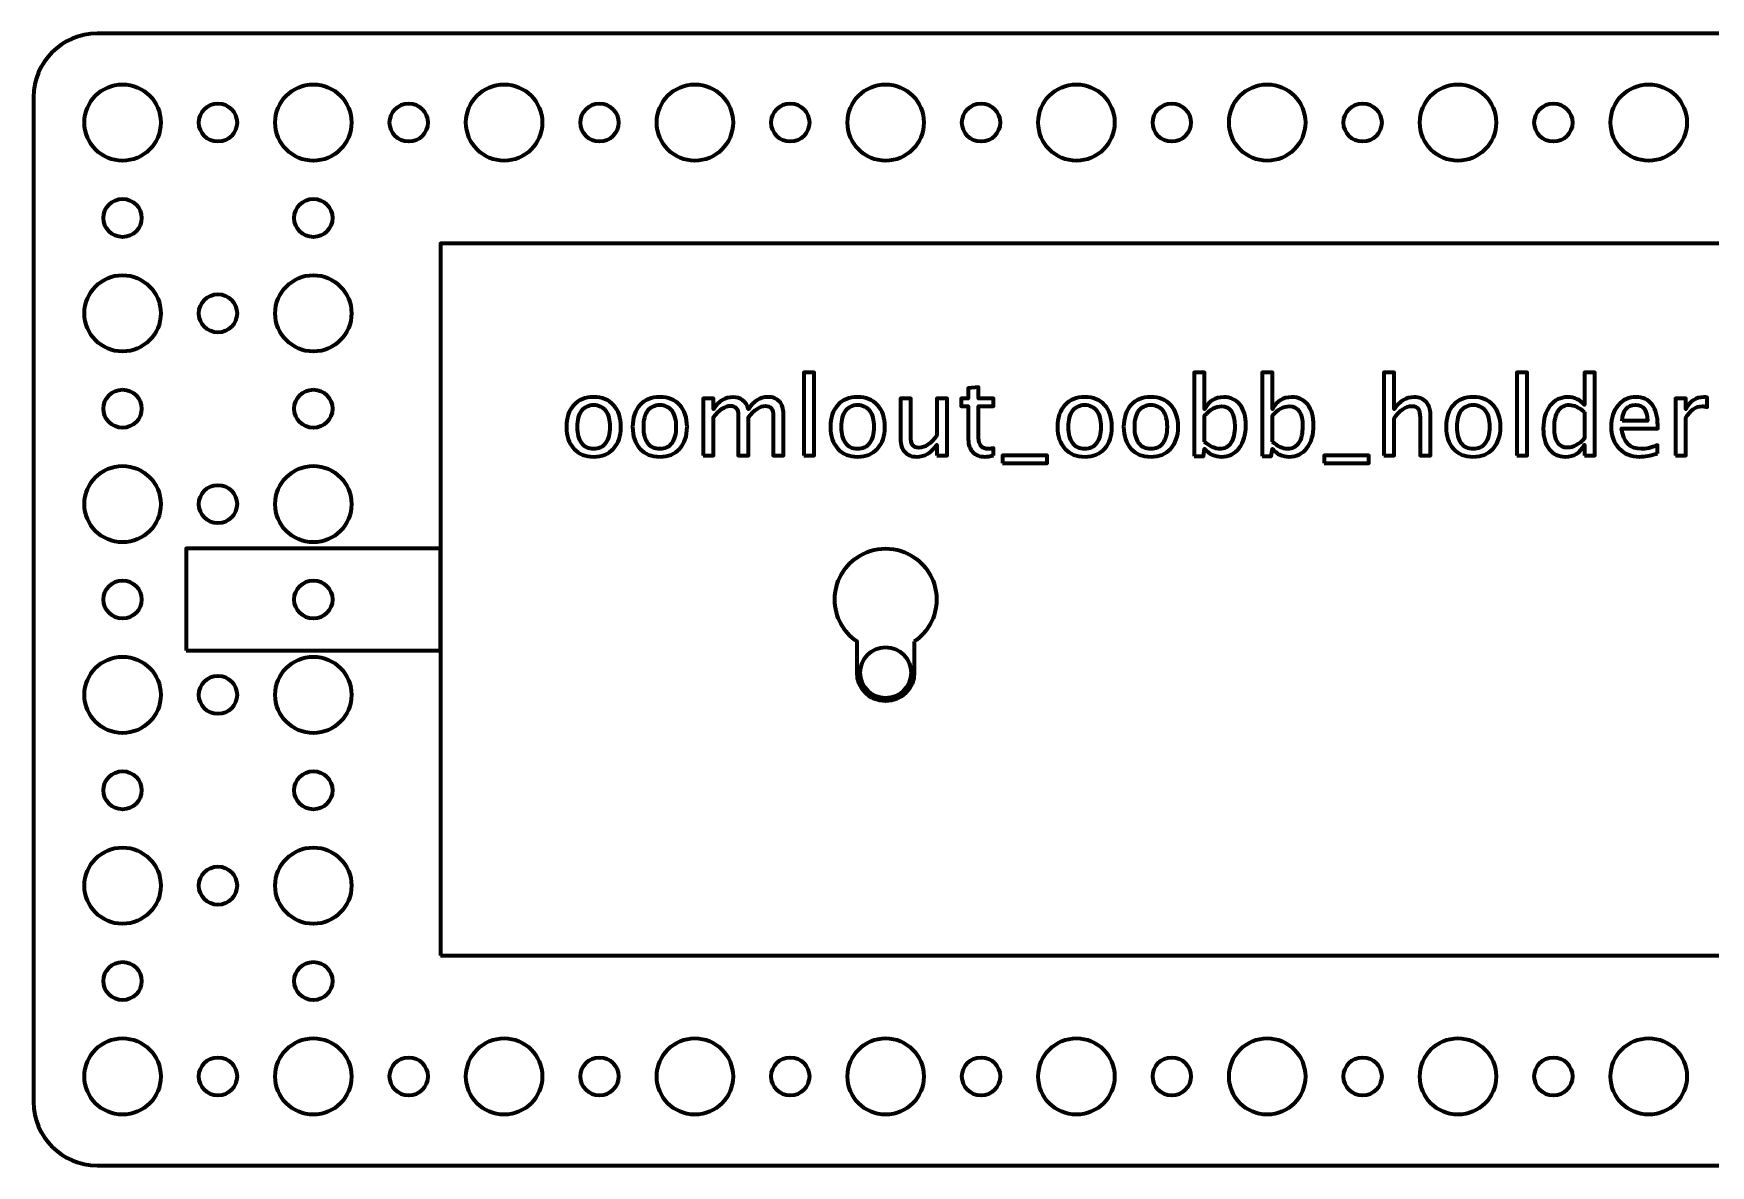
# Model space of a CAD drawing. Header units: centimetres. Extents: x -15.7 to 15.7, y -4.5 to 4.5.
# Drawn here: x -15.7 to -2.51, y -4.45 to 4.45 of the extents above; entities that cross this region are included whole.
import ezdxf

# ---------------------------------------------------------------- set-up
doc = ezdxf.new("R2010")
doc.units = ezdxf.units.CM
doc.header["$MEASUREMENT"] = 0
doc.layers.add('Layer 1', color=7, linetype='Continuous')

msp = doc.modelspace()

# ---------------------------------------------------------------- linework, layer by layer
at = {"layer": 'Layer 1', "color": 5, "lineweight": 106}
msp.add_lwpolyline([(-12.5, -2.8), (12.5, -2.8), (12.5, 2.8), (-12.5, 2.8), (-12.5, -2.8)], close=True, dxfattribs=at)
at = {"layer": 'Layer 1', "color": 4, "lineweight": 106}
msp.add_lwpolyline([(-14.5, -0.4), (-12.5, -0.4), (-12.5, 0.4), (-14.5, 0.4), (-14.5, -0.4)], close=True, dxfattribs=at)
at = {"layer": 'Layer 1', "lineweight": 106}
for centre, major_axis in [((-14.99999, 3.74999), (0, 0.30001)), ((-13.49999, 3.74999), (0, 0.30001)), ((-11.99999, 3.74999), (0, 0.30001)), ((-10.49999, 3.74999), (0, 0.30001)), ((-8.99999, 3.74999), (0, 0.30001)), ((-7.49999, 3.74999), (0, 0.30001)), ((-5.99999, 3.74999), (0, 0.30001)), ((-4.49999, 3.74999), (0, 0.30001)), ((-2.99999, 3.74999), (0, 0.30001)), ((-14.25, 3.75), (0, 0.15)), ((-12.75, 3.75), (0, 0.15)), ((-11.25, 3.75), (0, 0.15)), ((-9.75, 3.75), (0, 0.15)), ((-8.25, 3.75), (0, 0.15)), ((-6.75, 3.75), (0, 0.15)), ((-5.25, 3.75), (0, 0.15)), ((-3.75, 3.75), (0, 0.15)), ((-15, 3), (0, 0.15)), ((-13.5, 3), (0, 0.15)), ((-14.99999, 2.24999), (0, 0.30001)), ((-13.49999, 2.24999), (0, 0.30001)), ((-14.25, 2.25), (0, 0.15)), ((-15, 1.5), (0, 0.15)), ((-13.5, 1.5), (0, 0.15)), ((-14.99999, 0.74999), (0, 0.30001)), ((-13.49999, 0.74999), (0, 0.30001)), ((-14.25, 0.75), (0, 0.15)), ((-15, 0), (0, 0.15)), ((-13.5, 0), (0, 0.15)), ((-8.99999, -0.575), (0, 0.20001)), ((-14.99999, -0.75001), (0, 0.30001)), ((-13.49999, -0.75001), (0, 0.30001)), ((-14.25, -0.75), (0, 0.15)), ((-15, -1.5), (0, 0.15)), ((-13.5, -1.5), (0, 0.15)), ((-14.99999, -2.25001), (0, 0.30001)), ((-13.49999, -2.25001), (0, 0.30001)), ((-14.25, -2.25), (0, 0.15)), ((-15, -3), (0, 0.15)), ((-13.5, -3), (0, 0.15)), ((-14.99999, -3.75001), (0, 0.30001)), ((-13.49999, -3.75001), (0, 0.30001)), ((-11.99999, -3.75001), (0, 0.30001)), ((-10.49999, -3.75001), (0, 0.30001)), ((-8.99999, -3.75001), (0, 0.30001)), ((-7.49999, -3.75001), (0, 0.30001)), ((-5.99999, -3.75001), (0, 0.30001)), ((-4.49999, -3.75001), (0, 0.30001)), ((-2.99999, -3.75001), (0, 0.30001)), ((-14.25, -3.75), (0, 0.15)), ((-12.75, -3.75), (0, 0.15)), ((-11.25, -3.75), (0, 0.15)), ((-9.75, -3.75), (0, 0.15)), ((-8.25, -3.75), (0, 0.15)), ((-6.75, -3.75), (0, 0.15)), ((-5.25, -3.75), (0, 0.15)), ((-3.75, -3.75), (0, 0.15))]:
    msp.add_ellipse(centre, major_axis=major_axis, ratio=1, dxfattribs=at)
msp.add_open_spline([(-15.7, -3.95), (-15.7, -3.95), (-15.7, 3.95), (-15.7, 3.95), (-15.7, 3.95), (-15.7, 4.22614), (-15.47614, 4.45), (-15.2, 4.45), (-15.2, 4.45), (-15.2, 4.45), (15.2, 4.45), (15.2, 4.45), (15.2, 4.45), (15.47614, 4.45), (15.7, 4.22614), (15.7, 3.95), (15.7, 3.95), (15.7, 3.95), (15.7, -3.95), (15.7, -3.95), (15.7, -3.95), (15.7, -4.22614), (15.47614, -4.45), (15.2, -4.45), (15.2, -4.45), (15.2, -4.45), (-15.2, -4.45), (-15.2, -4.45), (-15.2, -4.45), (-15.47614, -4.45), (-15.7, -4.22614), (-15.7, -3.95)], degree=3, knots=[0, 0, 0, 0, 0.11111111, 0.11111111, 0.11111111, 0.11111111, 0.22222222, 0.22222222, 0.22222222, 0.22222222, 0.33333333, 0.33333333, 0.33333333, 0.33333333, 0.44444444, 0.44444444, 0.44444444, 0.44444444, 0.55555556, 0.55555556, 0.55555556, 0.55555556, 0.66666667, 0.66666667, 0.66666667, 0.66666667, 0.77777778, 0.77777778, 0.77777778, 0.77777778, 1, 1, 1, 1], dxfattribs=at)
at = {"layer": 'Layer 1', "color": 5, "lineweight": 106}
for points, knots in [([(-9.6437, 1.13296), (-9.6437, 1.13296), (-9.6437, 1.78574), (-9.6437, 1.78574), (-9.6437, 1.78574), (-9.6437, 1.78574), (-9.56242, 1.78574), (-9.56242, 1.78574), (-9.56242, 1.78574), (-9.56242, 1.78574), (-9.56242, 1.13296), (-9.56242, 1.13296), (-9.56242, 1.13296), (-9.56242, 1.13296), (-9.6437, 1.13296), (-9.6437, 1.13296)], [0, 0, 0, 0, 0.2, 0.2, 0.2, 0.2, 0.4, 0.4, 0.4, 0.4, 0.6, 0.6, 0.6, 0.6, 1, 1, 1, 1]), ([(-6.5731, 1.12788), (-6.5731, 1.12788), (-6.5731, 1.78574), (-6.5731, 1.78574), (-6.5731, 1.78574), (-6.5731, 1.78574), (-6.49182, 1.78574), (-6.49182, 1.78574), (-6.49182, 1.78574), (-6.49182, 1.78574), (-6.49182, 1.49689), (-6.49182, 1.49689), (-6.49182, 1.49689), (-6.45852, 1.55968), (-6.40842, 1.59101), (-6.34168, 1.59101), (-6.34168, 1.59101), (-6.28763, 1.59101), (-6.24516, 1.57139), (-6.21411, 1.53202), (-6.21411, 1.53202), (-6.18307, 1.49265), (-6.16754, 1.43889), (-6.16754, 1.37073), (-6.16754, 1.37073), (-6.16754, 1.29651), (-6.18518, 1.23654), (-6.22032, 1.1911), (-6.22032, 1.1911), (-6.25546, 1.14552), (-6.30174, 1.1228), (-6.35903, 1.1228), (-6.35903, 1.1228), (-6.41223, 1.1228), (-6.45654, 1.14312), (-6.49182, 1.1839), (-6.49182, 1.1839), (-6.49182, 1.1839), (-6.5017, 1.12788), (-6.5017, 1.12788), (-6.5017, 1.12788), (-6.5017, 1.12788), (-6.5731, 1.12788), (-6.5731, 1.12788)], [0, 0, 0, 0, 0.08333333, 0.08333333, 0.08333333, 0.08333333, 0.16666667, 0.16666667, 0.16666667, 0.16666667, 0.25, 0.25, 0.25, 0.25, 0.33333333, 0.33333333, 0.33333333, 0.33333333, 0.41666667, 0.41666667, 0.41666667, 0.41666667, 0.5, 0.5, 0.5, 0.5, 0.58333333, 0.58333333, 0.58333333, 0.58333333, 0.66666667, 0.66666667, 0.66666667, 0.66666667, 0.75, 0.75, 0.75, 0.75, 0.83333333, 0.83333333, 0.83333333, 0.83333333, 1, 1, 1, 1]), ([(-6.04026, 1.12788), (-6.04026, 1.12788), (-6.04026, 1.78574), (-6.04026, 1.78574), (-6.04026, 1.78574), (-6.04026, 1.78574), (-5.95898, 1.78574), (-5.95898, 1.78574), (-5.95898, 1.78574), (-5.95898, 1.78574), (-5.95898, 1.49689), (-5.95898, 1.49689), (-5.95898, 1.49689), (-5.92568, 1.55968), (-5.87558, 1.59101), (-5.80884, 1.59101), (-5.80884, 1.59101), (-5.75479, 1.59101), (-5.71232, 1.57139), (-5.68127, 1.53202), (-5.68127, 1.53202), (-5.65023, 1.49265), (-5.6347, 1.43889), (-5.6347, 1.37073), (-5.6347, 1.37073), (-5.6347, 1.29651), (-5.65234, 1.23654), (-5.68748, 1.1911), (-5.68748, 1.1911), (-5.72262, 1.14552), (-5.7689, 1.1228), (-5.82619, 1.1228), (-5.82619, 1.1228), (-5.87939, 1.1228), (-5.9237, 1.14312), (-5.95898, 1.1839), (-5.95898, 1.1839), (-5.95898, 1.1839), (-5.96886, 1.12788), (-5.96886, 1.12788), (-5.96886, 1.12788), (-5.96886, 1.12788), (-6.04026, 1.12788), (-6.04026, 1.12788)], [0, 0, 0, 0, 0.08333333, 0.08333333, 0.08333333, 0.08333333, 0.16666667, 0.16666667, 0.16666667, 0.16666667, 0.25, 0.25, 0.25, 0.25, 0.33333333, 0.33333333, 0.33333333, 0.33333333, 0.41666667, 0.41666667, 0.41666667, 0.41666667, 0.5, 0.5, 0.5, 0.5, 0.58333333, 0.58333333, 0.58333333, 0.58333333, 0.66666667, 0.66666667, 0.66666667, 0.66666667, 0.75, 0.75, 0.75, 0.75, 0.83333333, 0.83333333, 0.83333333, 0.83333333, 1, 1, 1, 1]), ([(-5.08408, 1.13296), (-5.08408, 1.13296), (-5.08408, 1.78574), (-5.08408, 1.78574), (-5.08408, 1.78574), (-5.08408, 1.78574), (-5.0028, 1.78574), (-5.0028, 1.78574), (-5.0028, 1.78574), (-5.0028, 1.78574), (-5.0028, 1.49689), (-5.0028, 1.49689), (-5.0028, 1.49689), (-4.95976, 1.55968), (-4.90698, 1.59101), (-4.84461, 1.59101), (-4.84461, 1.59101), (-4.80538, 1.59101), (-4.7742, 1.57873), (-4.7512, 1.55404), (-4.7512, 1.55404), (-4.7282, 1.52948), (-4.71662, 1.49632), (-4.71662, 1.45484), (-4.71662, 1.45484), (-4.71662, 1.45484), (-4.71662, 1.13296), (-4.71662, 1.13296), (-4.71662, 1.13296), (-4.71662, 1.13296), (-4.79791, 1.13296), (-4.79791, 1.13296), (-4.79791, 1.13296), (-4.79791, 1.13296), (-4.79791, 1.42831), (-4.79791, 1.42831), (-4.79791, 1.42831), (-4.79791, 1.46161), (-4.80284, 1.48532), (-4.81258, 1.49943), (-4.81258, 1.49943), (-4.82246, 1.51368), (-4.83869, 1.52073), (-4.86141, 1.52073), (-4.86141, 1.52073), (-4.91136, 1.52073), (-4.95849, 1.48814), (-5.0028, 1.42294), (-5.0028, 1.42294), (-5.0028, 1.42294), (-5.0028, 1.13296), (-5.0028, 1.13296), (-5.0028, 1.13296), (-5.0028, 1.13296), (-5.08408, 1.13296), (-5.08408, 1.13296)], [0, 0, 0, 0, 0.06666667, 0.06666667, 0.06666667, 0.06666667, 0.13333333, 0.13333333, 0.13333333, 0.13333333, 0.2, 0.2, 0.2, 0.2, 0.26666667, 0.26666667, 0.26666667, 0.26666667, 0.33333333, 0.33333333, 0.33333333, 0.33333333, 0.4, 0.4, 0.4, 0.4, 0.46666667, 0.46666667, 0.46666667, 0.46666667, 0.53333333, 0.53333333, 0.53333333, 0.53333333, 0.6, 0.6, 0.6, 0.6, 0.66666667, 0.66666667, 0.66666667, 0.66666667, 0.73333333, 0.73333333, 0.73333333, 0.73333333, 0.8, 0.8, 0.8, 0.8, 0.86666667, 0.86666667, 0.86666667, 0.86666667, 1, 1, 1, 1]), ([(-4.03844, 1.13296), (-4.03844, 1.13296), (-4.03844, 1.78574), (-4.03844, 1.78574), (-4.03844, 1.78574), (-4.03844, 1.78574), (-3.95716, 1.78574), (-3.95716, 1.78574), (-3.95716, 1.78574), (-3.95716, 1.78574), (-3.95716, 1.13296), (-3.95716, 1.13296), (-3.95716, 1.13296), (-3.95716, 1.13296), (-4.03844, 1.13296), (-4.03844, 1.13296)], [0, 0, 0, 0, 0.2, 0.2, 0.2, 0.2, 0.4, 0.4, 0.4, 0.4, 0.6, 0.6, 0.6, 0.6, 1, 1, 1, 1]), ([(-3.50504, 1.13296), (-3.50504, 1.13296), (-3.50504, 1.2172), (-3.50504, 1.2172), (-3.50504, 1.2172), (-3.5382, 1.15427), (-3.58815, 1.1228), (-3.6549, 1.1228), (-3.6549, 1.1228), (-3.70908, 1.1228), (-3.7517, 1.14241), (-3.78274, 1.18178), (-3.78274, 1.18178), (-3.81379, 1.22115), (-3.82931, 1.27492), (-3.82931, 1.34308), (-3.82931, 1.34308), (-3.82931, 1.41758), (-3.81167, 1.47755), (-3.77653, 1.52299), (-3.77653, 1.52299), (-3.74126, 1.56829), (-3.69497, 1.59101), (-3.63754, 1.59101), (-3.63754, 1.59101), (-3.58434, 1.59101), (-3.54003, 1.57069), (-3.50504, 1.52991), (-3.50504, 1.52991), (-3.50504, 1.52991), (-3.50504, 1.78574), (-3.50504, 1.78574), (-3.50504, 1.78574), (-3.50504, 1.78574), (-3.42375, 1.78574), (-3.42375, 1.78574), (-3.42375, 1.78574), (-3.42375, 1.78574), (-3.42375, 1.13296), (-3.42375, 1.13296), (-3.42375, 1.13296), (-3.42375, 1.13296), (-3.50504, 1.13296), (-3.50504, 1.13296)], [0, 0, 0, 0, 0.08333333, 0.08333333, 0.08333333, 0.08333333, 0.16666667, 0.16666667, 0.16666667, 0.16666667, 0.25, 0.25, 0.25, 0.25, 0.33333333, 0.33333333, 0.33333333, 0.33333333, 0.41666667, 0.41666667, 0.41666667, 0.41666667, 0.5, 0.5, 0.5, 0.5, 0.58333333, 0.58333333, 0.58333333, 0.58333333, 0.66666667, 0.66666667, 0.66666667, 0.66666667, 0.75, 0.75, 0.75, 0.75, 0.83333333, 0.83333333, 0.83333333, 0.83333333, 1, 1, 1, 1]), ([(-11.29584, 1.1228), (-11.36174, 1.1228), (-11.41395, 1.14383), (-11.45234, 1.18588), (-11.45234, 1.18588), (-11.49086, 1.22793), (-11.51005, 1.28508), (-11.51005, 1.35719), (-11.51005, 1.35719), (-11.51005, 1.42915), (-11.49086, 1.48616), (-11.45234, 1.52807), (-11.45234, 1.52807), (-11.41395, 1.56998), (-11.36174, 1.59101), (-11.29584, 1.59101), (-11.29584, 1.59101), (-11.22994, 1.59101), (-11.17773, 1.56998), (-11.13935, 1.52807), (-11.13935, 1.52807), (-11.10083, 1.48616), (-11.08163, 1.42915), (-11.08163, 1.35719), (-11.08163, 1.35719), (-11.08163, 1.28508), (-11.10083, 1.22793), (-11.13935, 1.18588), (-11.13935, 1.18588), (-11.17773, 1.14383), (-11.22994, 1.1228), (-11.29584, 1.1228)], [0, 0, 0, 0, 0.11111111, 0.11111111, 0.11111111, 0.11111111, 0.22222222, 0.22222222, 0.22222222, 0.22222222, 0.33333333, 0.33333333, 0.33333333, 0.33333333, 0.44444444, 0.44444444, 0.44444444, 0.44444444, 0.55555556, 0.55555556, 0.55555556, 0.55555556, 0.66666667, 0.66666667, 0.66666667, 0.66666667, 0.77777778, 0.77777778, 0.77777778, 0.77777778, 1, 1, 1, 1]), ([(-10.7757, 1.1228), (-10.8416, 1.1228), (-10.89381, 1.14383), (-10.9322, 1.18588), (-10.9322, 1.18588), (-10.97072, 1.22793), (-10.98991, 1.28508), (-10.98991, 1.35719), (-10.98991, 1.35719), (-10.98991, 1.42915), (-10.97072, 1.48616), (-10.9322, 1.52807), (-10.9322, 1.52807), (-10.89381, 1.56998), (-10.8416, 1.59101), (-10.7757, 1.59101), (-10.7757, 1.59101), (-10.7098, 1.59101), (-10.65759, 1.56998), (-10.61921, 1.52807), (-10.61921, 1.52807), (-10.58069, 1.48616), (-10.56149, 1.42915), (-10.56149, 1.35719), (-10.56149, 1.35719), (-10.56149, 1.28508), (-10.58069, 1.22793), (-10.61921, 1.18588), (-10.61921, 1.18588), (-10.65759, 1.14383), (-10.7098, 1.1228), (-10.7757, 1.1228)], [0, 0, 0, 0, 0.11111111, 0.11111111, 0.11111111, 0.11111111, 0.22222222, 0.22222222, 0.22222222, 0.22222222, 0.33333333, 0.33333333, 0.33333333, 0.33333333, 0.44444444, 0.44444444, 0.44444444, 0.44444444, 0.55555556, 0.55555556, 0.55555556, 0.55555556, 0.66666667, 0.66666667, 0.66666667, 0.66666667, 0.77777778, 0.77777778, 0.77777778, 0.77777778, 1, 1, 1, 1]), ([(-10.43421, 1.13296), (-10.43421, 1.13296), (-10.43421, 1.5817), (-10.43421, 1.5817), (-10.43421, 1.5817), (-10.43421, 1.5817), (-10.35293, 1.5817), (-10.35293, 1.5817), (-10.35293, 1.5817), (-10.35293, 1.5817), (-10.35293, 1.49689), (-10.35293, 1.49689), (-10.35293, 1.49689), (-10.31328, 1.55968), (-10.26248, 1.59101), (-10.20025, 1.59101), (-10.20025, 1.59101), (-10.14027, 1.59101), (-10.09949, 1.55968), (-10.07776, 1.49689), (-10.07776, 1.49689), (-10.03924, 1.56025), (-9.989, 1.59186), (-9.92734, 1.59186), (-9.92734, 1.59186), (-9.88797, 1.59186), (-9.85735, 1.58028), (-9.83547, 1.557), (-9.83547, 1.557), (-9.8136, 1.53372), (-9.80259, 1.50112), (-9.80259, 1.45921), (-9.80259, 1.45921), (-9.80259, 1.45921), (-9.80259, 1.13296), (-9.80259, 1.13296), (-9.80259, 1.13296), (-9.80259, 1.13296), (-9.88387, 1.13296), (-9.88387, 1.13296), (-9.88387, 1.13296), (-9.88387, 1.13296), (-9.88387, 1.4458), (-9.88387, 1.4458), (-9.88387, 1.4458), (-9.88387, 1.49689), (-9.90419, 1.52243), (-9.94483, 1.52243), (-9.94483, 1.52243), (-9.98703, 1.52243), (-10.03134, 1.49265), (-10.07776, 1.43296), (-10.07776, 1.43296), (-10.07776, 1.43296), (-10.07776, 1.13296), (-10.07776, 1.13296), (-10.07776, 1.13296), (-10.07776, 1.13296), (-10.15904, 1.13296), (-10.15904, 1.13296), (-10.15904, 1.13296), (-10.15904, 1.13296), (-10.15904, 1.44609), (-10.15904, 1.44609), (-10.15904, 1.44609), (-10.15904, 1.49759), (-10.17964, 1.52327), (-10.22099, 1.52327), (-10.22099, 1.52327), (-10.26205, 1.52327), (-10.30608, 1.49336), (-10.35293, 1.43339), (-10.35293, 1.43339), (-10.35293, 1.43339), (-10.35293, 1.13296), (-10.35293, 1.13296), (-10.35293, 1.13296), (-10.35293, 1.13296), (-10.43421, 1.13296), (-10.43421, 1.13296)], [0, 0, 0, 0, 0.04761905, 0.04761905, 0.04761905, 0.04761905, 0.0952381, 0.0952381, 0.0952381, 0.0952381, 0.14285714, 0.14285714, 0.14285714, 0.14285714, 0.19047619, 0.19047619, 0.19047619, 0.19047619, 0.23809524, 0.23809524, 0.23809524, 0.23809524, 0.28571429, 0.28571429, 0.28571429, 0.28571429, 0.33333333, 0.33333333, 0.33333333, 0.33333333, 0.38095238, 0.38095238, 0.38095238, 0.38095238, 0.42857143, 0.42857143, 0.42857143, 0.42857143, 0.47619048, 0.47619048, 0.47619048, 0.47619048, 0.52380952, 0.52380952, 0.52380952, 0.52380952, 0.57142857, 0.57142857, 0.57142857, 0.57142857, 0.61904762, 0.61904762, 0.61904762, 0.61904762, 0.66666667, 0.66666667, 0.66666667, 0.66666667, 0.71428571, 0.71428571, 0.71428571, 0.71428571, 0.76190476, 0.76190476, 0.76190476, 0.76190476, 0.80952381, 0.80952381, 0.80952381, 0.80952381, 0.85714286, 0.85714286, 0.85714286, 0.85714286, 0.9047619, 0.9047619, 0.9047619, 0.9047619, 1, 1, 1, 1]), ([(-9.22036, 1.1228), (-9.28626, 1.1228), (-9.33847, 1.14383), (-9.37686, 1.18588), (-9.37686, 1.18588), (-9.41538, 1.22793), (-9.43457, 1.28508), (-9.43457, 1.35719), (-9.43457, 1.35719), (-9.43457, 1.42915), (-9.41538, 1.48616), (-9.37686, 1.52807), (-9.37686, 1.52807), (-9.33847, 1.56998), (-9.28626, 1.59101), (-9.22036, 1.59101), (-9.22036, 1.59101), (-9.15446, 1.59101), (-9.10225, 1.56998), (-9.06387, 1.52807), (-9.06387, 1.52807), (-9.02535, 1.48616), (-9.00615, 1.42915), (-9.00615, 1.35719), (-9.00615, 1.35719), (-9.00615, 1.28508), (-9.02535, 1.22793), (-9.06387, 1.18588), (-9.06387, 1.18588), (-9.10225, 1.14383), (-9.15446, 1.1228), (-9.22036, 1.1228)], [0, 0, 0, 0, 0.11111111, 0.11111111, 0.11111111, 0.11111111, 0.22222222, 0.22222222, 0.22222222, 0.22222222, 0.33333333, 0.33333333, 0.33333333, 0.33333333, 0.44444444, 0.44444444, 0.44444444, 0.44444444, 0.55555556, 0.55555556, 0.55555556, 0.55555556, 0.66666667, 0.66666667, 0.66666667, 0.66666667, 0.77777778, 0.77777778, 0.77777778, 0.77777778, 1, 1, 1, 1]), ([(-8.15271, 1.1331), (-8.17783, 1.12619), (-8.1997, 1.1228), (-8.21818, 1.1228), (-8.21818, 1.1228), (-8.25967, 1.1228), (-8.29199, 1.13465), (-8.31513, 1.15836), (-8.31513, 1.15836), (-8.33841, 1.18207), (-8.34998, 1.21495), (-8.34998, 1.25714), (-8.34998, 1.25714), (-8.34998, 1.25714), (-8.34998, 1.52073), (-8.34998, 1.52073), (-8.34998, 1.52073), (-8.34998, 1.52073), (-8.40615, 1.52073), (-8.40615, 1.52073), (-8.40615, 1.52073), (-8.40615, 1.52073), (-8.40615, 1.5817), (-8.40615, 1.5817), (-8.40615, 1.5817), (-8.40615, 1.5817), (-8.34998, 1.5817), (-8.34998, 1.5817), (-8.34998, 1.5817), (-8.34998, 1.5817), (-8.34998, 1.66283), (-8.34998, 1.66283), (-8.34998, 1.66283), (-8.34998, 1.66283), (-8.2687, 1.6706), (-8.2687, 1.6706), (-8.2687, 1.6706), (-8.2687, 1.6706), (-8.2687, 1.5817), (-8.2687, 1.5817), (-8.2687, 1.5817), (-8.2687, 1.5817), (-8.15102, 1.5817), (-8.15102, 1.5817), (-8.15102, 1.5817), (-8.15102, 1.5817), (-8.15102, 1.52073), (-8.15102, 1.52073), (-8.15102, 1.52073), (-8.15102, 1.52073), (-8.2687, 1.52073), (-8.2687, 1.52073), (-8.2687, 1.52073), (-8.2687, 1.52073), (-8.2687, 1.27181), (-8.2687, 1.27181), (-8.2687, 1.27181), (-8.2687, 1.21311), (-8.24316, 1.18376), (-8.19222, 1.18376), (-8.19222, 1.18376), (-8.18135, 1.18376), (-8.16823, 1.18559), (-8.15271, 1.18912), (-8.15271, 1.18912), (-8.15271, 1.18912), (-8.15271, 1.1331), (-8.15271, 1.1331)], [0, 0, 0, 0, 0.05555556, 0.05555556, 0.05555556, 0.05555556, 0.11111111, 0.11111111, 0.11111111, 0.11111111, 0.16666667, 0.16666667, 0.16666667, 0.16666667, 0.22222222, 0.22222222, 0.22222222, 0.22222222, 0.27777778, 0.27777778, 0.27777778, 0.27777778, 0.33333333, 0.33333333, 0.33333333, 0.33333333, 0.38888889, 0.38888889, 0.38888889, 0.38888889, 0.44444444, 0.44444444, 0.44444444, 0.44444444, 0.5, 0.5, 0.5, 0.5, 0.55555556, 0.55555556, 0.55555556, 0.55555556, 0.61111111, 0.61111111, 0.61111111, 0.61111111, 0.66666667, 0.66666667, 0.66666667, 0.66666667, 0.72222222, 0.72222222, 0.72222222, 0.72222222, 0.77777778, 0.77777778, 0.77777778, 0.77777778, 0.83333333, 0.83333333, 0.83333333, 0.83333333, 0.88888889, 0.88888889, 0.88888889, 0.88888889, 1, 1, 1, 1]), ([(-7.43473, 1.1228), (-7.50063, 1.1228), (-7.55284, 1.14383), (-7.59123, 1.18588), (-7.59123, 1.18588), (-7.62975, 1.22793), (-7.64894, 1.28508), (-7.64894, 1.35719), (-7.64894, 1.35719), (-7.64894, 1.42915), (-7.62975, 1.48616), (-7.59123, 1.52807), (-7.59123, 1.52807), (-7.55284, 1.56998), (-7.50063, 1.59101), (-7.43473, 1.59101), (-7.43473, 1.59101), (-7.36883, 1.59101), (-7.31662, 1.56998), (-7.27824, 1.52807), (-7.27824, 1.52807), (-7.23972, 1.48616), (-7.22052, 1.42915), (-7.22052, 1.35719), (-7.22052, 1.35719), (-7.22052, 1.28508), (-7.23972, 1.22793), (-7.27824, 1.18588), (-7.27824, 1.18588), (-7.31662, 1.14383), (-7.36883, 1.1228), (-7.43473, 1.1228)], [0, 0, 0, 0, 0.11111111, 0.11111111, 0.11111111, 0.11111111, 0.22222222, 0.22222222, 0.22222222, 0.22222222, 0.33333333, 0.33333333, 0.33333333, 0.33333333, 0.44444444, 0.44444444, 0.44444444, 0.44444444, 0.55555556, 0.55555556, 0.55555556, 0.55555556, 0.66666667, 0.66666667, 0.66666667, 0.66666667, 0.77777778, 0.77777778, 0.77777778, 0.77777778, 1, 1, 1, 1]), ([(-6.91459, 1.1228), (-6.98049, 1.1228), (-7.0327, 1.14383), (-7.07109, 1.18588), (-7.07109, 1.18588), (-7.10961, 1.22793), (-7.1288, 1.28508), (-7.1288, 1.35719), (-7.1288, 1.35719), (-7.1288, 1.42915), (-7.10961, 1.48616), (-7.07109, 1.52807), (-7.07109, 1.52807), (-7.0327, 1.56998), (-6.98049, 1.59101), (-6.91459, 1.59101), (-6.91459, 1.59101), (-6.84869, 1.59101), (-6.79648, 1.56998), (-6.7581, 1.52807), (-6.7581, 1.52807), (-6.71958, 1.48616), (-6.70038, 1.42915), (-6.70038, 1.35719), (-6.70038, 1.35719), (-6.70038, 1.28508), (-6.71958, 1.22793), (-6.7581, 1.18588), (-6.7581, 1.18588), (-6.79648, 1.14383), (-6.84869, 1.1228), (-6.91459, 1.1228)], [0, 0, 0, 0, 0.11111111, 0.11111111, 0.11111111, 0.11111111, 0.22222222, 0.22222222, 0.22222222, 0.22222222, 0.33333333, 0.33333333, 0.33333333, 0.33333333, 0.44444444, 0.44444444, 0.44444444, 0.44444444, 0.55555556, 0.55555556, 0.55555556, 0.55555556, 0.66666667, 0.66666667, 0.66666667, 0.66666667, 0.77777778, 0.77777778, 0.77777778, 0.77777778, 1, 1, 1, 1]), ([(-4.37993, 1.1228), (-4.44583, 1.1228), (-4.49804, 1.14383), (-4.53643, 1.18588), (-4.53643, 1.18588), (-4.57495, 1.22793), (-4.59414, 1.28508), (-4.59414, 1.35719), (-4.59414, 1.35719), (-4.59414, 1.42915), (-4.57495, 1.48616), (-4.53643, 1.52807), (-4.53643, 1.52807), (-4.49804, 1.56998), (-4.44583, 1.59101), (-4.37993, 1.59101), (-4.37993, 1.59101), (-4.31403, 1.59101), (-4.26182, 1.56998), (-4.22344, 1.52807), (-4.22344, 1.52807), (-4.18492, 1.48616), (-4.16572, 1.42915), (-4.16572, 1.35719), (-4.16572, 1.35719), (-4.16572, 1.28508), (-4.18492, 1.22793), (-4.22344, 1.18588), (-4.22344, 1.18588), (-4.26182, 1.14383), (-4.31403, 1.1228), (-4.37993, 1.1228)], [0, 0, 0, 0, 0.11111111, 0.11111111, 0.11111111, 0.11111111, 0.22222222, 0.22222222, 0.22222222, 0.22222222, 0.33333333, 0.33333333, 0.33333333, 0.33333333, 0.44444444, 0.44444444, 0.44444444, 0.44444444, 0.55555556, 0.55555556, 0.55555556, 0.55555556, 0.66666667, 0.66666667, 0.66666667, 0.66666667, 0.77777778, 0.77777778, 0.77777778, 0.77777778, 1, 1, 1, 1]), ([(-2.93156, 1.14735), (-2.98617, 1.13098), (-3.03287, 1.1228), (-3.07182, 1.1228), (-3.07182, 1.1228), (-3.13828, 1.1228), (-3.19233, 1.14481), (-3.23396, 1.1887), (-3.23396, 1.1887), (-3.27559, 1.23258), (-3.29647, 1.28945), (-3.29647, 1.35944), (-3.29647, 1.35944), (-3.29647, 1.42732), (-3.27813, 1.48306), (-3.2413, 1.52666), (-3.2413, 1.52666), (-3.20447, 1.57012), (-3.15733, 1.59186), (-3.0999, 1.59186), (-3.0999, 1.59186), (-3.04557, 1.59186), (-3.00352, 1.57252), (-2.97389, 1.53386), (-2.97389, 1.53386), (-2.94426, 1.49519), (-2.92944, 1.44044), (-2.92944, 1.36946), (-2.92944, 1.36946), (-2.92944, 1.36946), (-2.92986, 1.34463), (-2.92986, 1.34463), (-2.92986, 1.34463), (-2.92986, 1.34463), (-3.2135, 1.34463), (-3.2135, 1.34463), (-3.2135, 1.34463), (-3.20164, 1.23738), (-3.14929, 1.18376), (-3.05658, 1.18376), (-3.05658, 1.18376), (-3.02257, 1.18376), (-2.98094, 1.19336), (-2.93156, 1.21255), (-2.93156, 1.21255), (-2.93156, 1.21255), (-2.93156, 1.14735), (-2.93156, 1.14735)], [0, 0, 0, 0, 0.07692308, 0.07692308, 0.07692308, 0.07692308, 0.15384615, 0.15384615, 0.15384615, 0.15384615, 0.23076923, 0.23076923, 0.23076923, 0.23076923, 0.30769231, 0.30769231, 0.30769231, 0.30769231, 0.38461538, 0.38461538, 0.38461538, 0.38461538, 0.46153846, 0.46153846, 0.46153846, 0.46153846, 0.53846154, 0.53846154, 0.53846154, 0.53846154, 0.61538462, 0.61538462, 0.61538462, 0.61538462, 0.69230769, 0.69230769, 0.69230769, 0.69230769, 0.76923077, 0.76923077, 0.76923077, 0.76923077, 0.84615385, 0.84615385, 0.84615385, 0.84615385, 1, 1, 1, 1]), ([(-2.78917, 1.13296), (-2.78917, 1.13296), (-2.78917, 1.5817), (-2.78917, 1.5817), (-2.78917, 1.5817), (-2.78917, 1.5817), (-2.70789, 1.5817), (-2.70789, 1.5817), (-2.70789, 1.5817), (-2.70789, 1.5817), (-2.70789, 1.49689), (-2.70789, 1.49689), (-2.70789, 1.49689), (-2.67557, 1.55968), (-2.62873, 1.59101), (-2.5672, 1.59101), (-2.5672, 1.59101), (-2.55888, 1.59101), (-2.55013, 1.5903), (-2.5411, 1.58889), (-2.5411, 1.58889), (-2.5411, 1.58889), (-2.5411, 1.51283), (-2.5411, 1.51283), (-2.5411, 1.51283), (-2.55521, 1.51749), (-2.56762, 1.51989), (-2.57835, 1.51989), (-2.57835, 1.51989), (-2.63, 1.51989), (-2.67318, 1.48941), (-2.70789, 1.42831), (-2.70789, 1.42831), (-2.70789, 1.42831), (-2.70789, 1.13296), (-2.70789, 1.13296), (-2.70789, 1.13296), (-2.70789, 1.13296), (-2.78917, 1.13296), (-2.78917, 1.13296)], [0, 0, 0, 0, 0.09090909, 0.09090909, 0.09090909, 0.09090909, 0.18181818, 0.18181818, 0.18181818, 0.18181818, 0.27272727, 0.27272727, 0.27272727, 0.27272727, 0.36363636, 0.36363636, 0.36363636, 0.36363636, 0.45454545, 0.45454545, 0.45454545, 0.45454545, 0.54545455, 0.54545455, 0.54545455, 0.54545455, 0.63636364, 0.63636364, 0.63636364, 0.63636364, 0.72727273, 0.72727273, 0.72727273, 0.72727273, 0.81818182, 0.81818182, 0.81818182, 0.81818182, 1, 1, 1, 1]), ([(-11.29598, 1.18376), (-11.25577, 1.18376), (-11.22444, 1.19886), (-11.20214, 1.2292), (-11.20214, 1.2292), (-11.17999, 1.2594), (-11.16884, 1.30215), (-11.16884, 1.35719), (-11.16884, 1.35719), (-11.16884, 1.41208), (-11.17999, 1.45469), (-11.20214, 1.48489), (-11.20214, 1.48489), (-11.22444, 1.51495), (-11.25577, 1.53005), (-11.29598, 1.53005), (-11.29598, 1.53005), (-11.33634, 1.53005), (-11.36767, 1.51495), (-11.38968, 1.48489), (-11.38968, 1.48489), (-11.41184, 1.45469), (-11.42284, 1.41208), (-11.42284, 1.35719), (-11.42284, 1.35719), (-11.42284, 1.30215), (-11.41184, 1.2594), (-11.38968, 1.2292), (-11.38968, 1.2292), (-11.36767, 1.19886), (-11.33634, 1.18376), (-11.29598, 1.18376)], [0, 0, 0, 0, 0.11111111, 0.11111111, 0.11111111, 0.11111111, 0.22222222, 0.22222222, 0.22222222, 0.22222222, 0.33333333, 0.33333333, 0.33333333, 0.33333333, 0.44444444, 0.44444444, 0.44444444, 0.44444444, 0.55555556, 0.55555556, 0.55555556, 0.55555556, 0.66666667, 0.66666667, 0.66666667, 0.66666667, 0.77777778, 0.77777778, 0.77777778, 0.77777778, 1, 1, 1, 1]), ([(-10.77584, 1.18376), (-10.73563, 1.18376), (-10.7043, 1.19886), (-10.682, 1.2292), (-10.682, 1.2292), (-10.65985, 1.2594), (-10.6487, 1.30215), (-10.6487, 1.35719), (-10.6487, 1.35719), (-10.6487, 1.41208), (-10.65985, 1.45469), (-10.682, 1.48489), (-10.682, 1.48489), (-10.7043, 1.51495), (-10.73563, 1.53005), (-10.77584, 1.53005), (-10.77584, 1.53005), (-10.8162, 1.53005), (-10.84753, 1.51495), (-10.86954, 1.48489), (-10.86954, 1.48489), (-10.8917, 1.45469), (-10.9027, 1.41208), (-10.9027, 1.35719), (-10.9027, 1.35719), (-10.9027, 1.30215), (-10.8917, 1.2594), (-10.86954, 1.2292), (-10.86954, 1.2292), (-10.84753, 1.19886), (-10.8162, 1.18376), (-10.77584, 1.18376)], [0, 0, 0, 0, 0.11111111, 0.11111111, 0.11111111, 0.11111111, 0.22222222, 0.22222222, 0.22222222, 0.22222222, 0.33333333, 0.33333333, 0.33333333, 0.33333333, 0.44444444, 0.44444444, 0.44444444, 0.44444444, 0.55555556, 0.55555556, 0.55555556, 0.55555556, 0.66666667, 0.66666667, 0.66666667, 0.66666667, 0.77777778, 0.77777778, 0.77777778, 0.77777778, 1, 1, 1, 1]), ([(-9.2205, 1.18376), (-9.18029, 1.18376), (-9.14896, 1.19886), (-9.12666, 1.2292), (-9.12666, 1.2292), (-9.10451, 1.2594), (-9.09336, 1.30215), (-9.09336, 1.35719), (-9.09336, 1.35719), (-9.09336, 1.41208), (-9.10451, 1.45469), (-9.12666, 1.48489), (-9.12666, 1.48489), (-9.14896, 1.51495), (-9.18029, 1.53005), (-9.2205, 1.53005), (-9.2205, 1.53005), (-9.26086, 1.53005), (-9.29219, 1.51495), (-9.3142, 1.48489), (-9.3142, 1.48489), (-9.33636, 1.45469), (-9.34736, 1.41208), (-9.34736, 1.35719), (-9.34736, 1.35719), (-9.34736, 1.30215), (-9.33636, 1.2594), (-9.3142, 1.2292), (-9.3142, 1.2292), (-9.29219, 1.19886), (-9.26086, 1.18376), (-9.2205, 1.18376)], [0, 0, 0, 0, 0.11111111, 0.11111111, 0.11111111, 0.11111111, 0.22222222, 0.22222222, 0.22222222, 0.22222222, 0.33333333, 0.33333333, 0.33333333, 0.33333333, 0.44444444, 0.44444444, 0.44444444, 0.44444444, 0.55555556, 0.55555556, 0.55555556, 0.55555556, 0.66666667, 0.66666667, 0.66666667, 0.66666667, 0.77777778, 0.77777778, 0.77777778, 0.77777778, 1, 1, 1, 1]), ([(-8.59778, 1.13296), (-8.59778, 1.13296), (-8.59778, 1.21734), (-8.59778, 1.21734), (-8.59778, 1.21734), (-8.6411, 1.15427), (-8.69373, 1.1228), (-8.75554, 1.1228), (-8.75554, 1.1228), (-8.79477, 1.1228), (-8.82595, 1.13508), (-8.8491, 1.15977), (-8.8491, 1.15977), (-8.87238, 1.18447), (-8.88395, 1.21763), (-8.88395, 1.25954), (-8.88395, 1.25954), (-8.88395, 1.25954), (-8.88395, 1.5817), (-8.88395, 1.5817), (-8.88395, 1.5817), (-8.88395, 1.5817), (-8.80267, 1.5817), (-8.80267, 1.5817), (-8.80267, 1.5817), (-8.80267, 1.5817), (-8.80267, 1.28607), (-8.80267, 1.28607), (-8.80267, 1.28607), (-8.80267, 1.25234), (-8.79773, 1.22849), (-8.78799, 1.21438), (-8.78799, 1.21438), (-8.77812, 1.20013), (-8.76175, 1.19307), (-8.73875, 1.19307), (-8.73875, 1.19307), (-8.68907, 1.19307), (-8.64194, 1.22567), (-8.59778, 1.29101), (-8.59778, 1.29101), (-8.59778, 1.29101), (-8.59778, 1.5817), (-8.59778, 1.5817), (-8.59778, 1.5817), (-8.59778, 1.5817), (-8.51649, 1.5817), (-8.51649, 1.5817), (-8.51649, 1.5817), (-8.51649, 1.5817), (-8.51649, 1.13296), (-8.51649, 1.13296), (-8.51649, 1.13296), (-8.51649, 1.13296), (-8.59778, 1.13296), (-8.59778, 1.13296)], [0, 0, 0, 0, 0.06666667, 0.06666667, 0.06666667, 0.06666667, 0.13333333, 0.13333333, 0.13333333, 0.13333333, 0.2, 0.2, 0.2, 0.2, 0.26666667, 0.26666667, 0.26666667, 0.26666667, 0.33333333, 0.33333333, 0.33333333, 0.33333333, 0.4, 0.4, 0.4, 0.4, 0.46666667, 0.46666667, 0.46666667, 0.46666667, 0.53333333, 0.53333333, 0.53333333, 0.53333333, 0.6, 0.6, 0.6, 0.6, 0.66666667, 0.66666667, 0.66666667, 0.66666667, 0.73333333, 0.73333333, 0.73333333, 0.73333333, 0.8, 0.8, 0.8, 0.8, 0.86666667, 0.86666667, 0.86666667, 0.86666667, 1, 1, 1, 1]), ([(-7.43487, 1.18376), (-7.39466, 1.18376), (-7.36333, 1.19886), (-7.34103, 1.2292), (-7.34103, 1.2292), (-7.31888, 1.2594), (-7.30773, 1.30215), (-7.30773, 1.35719), (-7.30773, 1.35719), (-7.30773, 1.41208), (-7.31888, 1.45469), (-7.34103, 1.48489), (-7.34103, 1.48489), (-7.36333, 1.51495), (-7.39466, 1.53005), (-7.43487, 1.53005), (-7.43487, 1.53005), (-7.47523, 1.53005), (-7.50656, 1.51495), (-7.52857, 1.48489), (-7.52857, 1.48489), (-7.55073, 1.45469), (-7.56173, 1.41208), (-7.56173, 1.35719), (-7.56173, 1.35719), (-7.56173, 1.30215), (-7.55073, 1.2594), (-7.52857, 1.2292), (-7.52857, 1.2292), (-7.50656, 1.19886), (-7.47523, 1.18376), (-7.43487, 1.18376)], [0, 0, 0, 0, 0.11111111, 0.11111111, 0.11111111, 0.11111111, 0.22222222, 0.22222222, 0.22222222, 0.22222222, 0.33333333, 0.33333333, 0.33333333, 0.33333333, 0.44444444, 0.44444444, 0.44444444, 0.44444444, 0.55555556, 0.55555556, 0.55555556, 0.55555556, 0.66666667, 0.66666667, 0.66666667, 0.66666667, 0.77777778, 0.77777778, 0.77777778, 0.77777778, 1, 1, 1, 1]), ([(-6.91473, 1.18376), (-6.87452, 1.18376), (-6.84319, 1.19886), (-6.82089, 1.2292), (-6.82089, 1.2292), (-6.79874, 1.2594), (-6.78759, 1.30215), (-6.78759, 1.35719), (-6.78759, 1.35719), (-6.78759, 1.41208), (-6.79874, 1.45469), (-6.82089, 1.48489), (-6.82089, 1.48489), (-6.84319, 1.51495), (-6.87452, 1.53005), (-6.91473, 1.53005), (-6.91473, 1.53005), (-6.95509, 1.53005), (-6.98642, 1.51495), (-7.00843, 1.48489), (-7.00843, 1.48489), (-7.03059, 1.45469), (-7.04159, 1.41208), (-7.04159, 1.35719), (-7.04159, 1.35719), (-7.04159, 1.30215), (-7.03059, 1.2594), (-7.00843, 1.2292), (-7.00843, 1.2292), (-6.98642, 1.19886), (-6.95509, 1.18376), (-6.91473, 1.18376)], [0, 0, 0, 0, 0.11111111, 0.11111111, 0.11111111, 0.11111111, 0.22222222, 0.22222222, 0.22222222, 0.22222222, 0.33333333, 0.33333333, 0.33333333, 0.33333333, 0.44444444, 0.44444444, 0.44444444, 0.44444444, 0.55555556, 0.55555556, 0.55555556, 0.55555556, 0.66666667, 0.66666667, 0.66666667, 0.66666667, 0.77777778, 0.77777778, 0.77777778, 0.77777778, 1, 1, 1, 1]), ([(-6.49182, 1.23992), (-6.44991, 1.20253), (-6.40997, 1.18376), (-6.37202, 1.18376), (-6.37202, 1.18376), (-6.33462, 1.18376), (-6.30569, 1.19942), (-6.28537, 1.23061), (-6.28537, 1.23061), (-6.26491, 1.26179), (-6.25475, 1.30568), (-6.25475, 1.36241), (-6.25475, 1.36241), (-6.25475, 1.46739), (-6.28947, 1.51989), (-6.35889, 1.51989), (-6.35889, 1.51989), (-6.40433, 1.51989), (-6.44864, 1.49533), (-6.49182, 1.44609), (-6.49182, 1.44609), (-6.49182, 1.44609), (-6.49182, 1.23992), (-6.49182, 1.23992)], [0, 0, 0, 0, 0.14285714, 0.14285714, 0.14285714, 0.14285714, 0.28571429, 0.28571429, 0.28571429, 0.28571429, 0.42857143, 0.42857143, 0.42857143, 0.42857143, 0.57142857, 0.57142857, 0.57142857, 0.57142857, 0.71428571, 0.71428571, 0.71428571, 0.71428571, 1, 1, 1, 1]), ([(-5.95898, 1.23992), (-5.91707, 1.20253), (-5.87713, 1.18376), (-5.83918, 1.18376), (-5.83918, 1.18376), (-5.80178, 1.18376), (-5.77285, 1.19942), (-5.75253, 1.23061), (-5.75253, 1.23061), (-5.73207, 1.26179), (-5.72191, 1.30568), (-5.72191, 1.36241), (-5.72191, 1.36241), (-5.72191, 1.46739), (-5.75663, 1.51989), (-5.82605, 1.51989), (-5.82605, 1.51989), (-5.87149, 1.51989), (-5.9158, 1.49533), (-5.95898, 1.44609), (-5.95898, 1.44609), (-5.95898, 1.44609), (-5.95898, 1.23992), (-5.95898, 1.23992)], [0, 0, 0, 0, 0.14285714, 0.14285714, 0.14285714, 0.14285714, 0.28571429, 0.28571429, 0.28571429, 0.28571429, 0.42857143, 0.42857143, 0.42857143, 0.42857143, 0.57142857, 0.57142857, 0.57142857, 0.57142857, 0.71428571, 0.71428571, 0.71428571, 0.71428571, 1, 1, 1, 1]), ([(-4.38007, 1.18376), (-4.33986, 1.18376), (-4.30853, 1.19886), (-4.28623, 1.2292), (-4.28623, 1.2292), (-4.26408, 1.2594), (-4.25293, 1.30215), (-4.25293, 1.35719), (-4.25293, 1.35719), (-4.25293, 1.41208), (-4.26408, 1.45469), (-4.28623, 1.48489), (-4.28623, 1.48489), (-4.30853, 1.51495), (-4.33986, 1.53005), (-4.38007, 1.53005), (-4.38007, 1.53005), (-4.42043, 1.53005), (-4.45176, 1.51495), (-4.47377, 1.48489), (-4.47377, 1.48489), (-4.49593, 1.45469), (-4.50693, 1.41208), (-4.50693, 1.35719), (-4.50693, 1.35719), (-4.50693, 1.30215), (-4.49593, 1.2594), (-4.47377, 1.2292), (-4.47377, 1.2292), (-4.45176, 1.19886), (-4.42043, 1.18376), (-4.38007, 1.18376)], [0, 0, 0, 0, 0.11111111, 0.11111111, 0.11111111, 0.11111111, 0.22222222, 0.22222222, 0.22222222, 0.22222222, 0.33333333, 0.33333333, 0.33333333, 0.33333333, 0.44444444, 0.44444444, 0.44444444, 0.44444444, 0.55555556, 0.55555556, 0.55555556, 0.55555556, 0.66666667, 0.66666667, 0.66666667, 0.66666667, 0.77777778, 0.77777778, 0.77777778, 0.77777778, 1, 1, 1, 1]), ([(-3.50504, 1.47431), (-3.54723, 1.51142), (-3.58716, 1.53005), (-3.62498, 1.53005), (-3.62498, 1.53005), (-3.66223, 1.53005), (-3.69102, 1.51453), (-3.71148, 1.48334), (-3.71148, 1.48334), (-3.73194, 1.4523), (-3.7421, 1.40827), (-3.7421, 1.35126), (-3.7421, 1.35126), (-3.7421, 1.24641), (-3.70739, 1.19392), (-3.63782, 1.19392), (-3.63782, 1.19392), (-3.59267, 1.19392), (-3.54836, 1.21861), (-3.50504, 1.26786), (-3.50504, 1.26786), (-3.50504, 1.26786), (-3.50504, 1.47431), (-3.50504, 1.47431)], [0, 0, 0, 0, 0.14285714, 0.14285714, 0.14285714, 0.14285714, 0.28571429, 0.28571429, 0.28571429, 0.28571429, 0.42857143, 0.42857143, 0.42857143, 0.42857143, 0.57142857, 0.57142857, 0.57142857, 0.57142857, 0.71428571, 0.71428571, 0.71428571, 0.71428571, 1, 1, 1, 1]), ([(-3.20926, 1.40559), (-3.20926, 1.40559), (-3.01114, 1.40559), (-3.01114, 1.40559), (-3.01114, 1.40559), (-3.01114, 1.48913), (-3.04233, 1.53089), (-3.10456, 1.53089), (-3.10456, 1.53089), (-3.16721, 1.53089), (-3.20207, 1.48913), (-3.20926, 1.40559)], [0, 0, 0, 0, 0.25, 0.25, 0.25, 0.25, 0.5, 0.5, 0.5, 0.5, 1, 1, 1, 1]), ([(-8.08244, 1.072), (-8.08244, 1.072), (-8.08244, 1.13296), (-8.08244, 1.13296), (-8.08244, 1.13296), (-8.08244, 1.13296), (-7.73023, 1.13296), (-7.73023, 1.13296), (-7.73023, 1.13296), (-7.73023, 1.13296), (-7.73023, 1.072), (-7.73023, 1.072), (-7.73023, 1.072), (-7.73023, 1.072), (-8.08244, 1.072), (-8.08244, 1.072)], [0, 0, 0, 0, 0.2, 0.2, 0.2, 0.2, 0.4, 0.4, 0.4, 0.4, 0.6, 0.6, 0.6, 0.6, 1, 1, 1, 1]), ([(-5.55314, 1.072), (-5.55314, 1.072), (-5.55314, 1.13296), (-5.55314, 1.13296), (-5.55314, 1.13296), (-5.55314, 1.13296), (-5.20093, 1.13296), (-5.20093, 1.13296), (-5.20093, 1.13296), (-5.20093, 1.13296), (-5.20093, 1.072), (-5.20093, 1.072), (-5.20093, 1.072), (-5.20093, 1.072), (-5.55314, 1.072), (-5.55314, 1.072)], [0, 0, 0, 0, 0.2, 0.2, 0.2, 0.2, 0.4, 0.4, 0.4, 0.4, 0.6, 0.6, 0.6, 0.6, 1, 1, 1, 1])]:
    msp.add_open_spline(points, degree=3, knots=knots, dxfattribs=at)
at = {"layer": 'Layer 1', "color": 4, "lineweight": 106}
msp.add_open_spline([(-8.775, -0.33074), (-8.66937, -0.25875), (-8.6, -0.13748), (-8.6, 0), (-8.6, 0), (-8.6, 0.13749), (-8.66937, 0.25875), (-8.775, 0.33075), (-8.775, 0.33075), (-8.775, 0.33075), (-8.775, 0.33076), (-8.775, 0.33076), (-8.775, 0.33076), (-8.775, 0.33076), (-8.77501, 0.33076), (-8.77501, 0.33076), (-8.77501, 0.33076), (-8.83912, 0.37444), (-8.91657, 0.4), (-9, 0.4), (-9, 0.4), (-9.08343, 0.4), (-9.16088, 0.37445), (-9.22499, 0.33076), (-9.22499, 0.33076), (-9.22499, 0.33076), (-9.225, 0.33076), (-9.225, 0.33076), (-9.225, 0.33076), (-9.225, 0.33076), (-9.225, 0.33075), (-9.225, 0.33075), (-9.225, 0.33075), (-9.33063, 0.25875), (-9.4, 0.13749), (-9.4, 0), (-9.4, 0), (-9.4, -0.13748), (-9.33063, -0.25875), (-9.225, -0.33074), (-9.225, -0.33074), (-9.225, -0.33074), (-9.225, -0.575), (-9.225, -0.575), (-9.225, -0.575), (-9.225, -0.69927), (-9.12427, -0.8), (-9, -0.8), (-9, -0.8), (-8.87573, -0.8), (-8.775, -0.69927), (-8.775, -0.575), (-8.775, -0.575), (-8.775, -0.575), (-8.775, -0.33074), (-8.775, -0.33074)], degree=3, knots=[0, 0, 0, 0, 0.06666667, 0.06666667, 0.06666667, 0.06666667, 0.13333333, 0.13333333, 0.13333333, 0.13333333, 0.2, 0.2, 0.2, 0.2, 0.26666667, 0.26666667, 0.26666667, 0.26666667, 0.33333333, 0.33333333, 0.33333333, 0.33333333, 0.4, 0.4, 0.4, 0.4, 0.46666667, 0.46666667, 0.46666667, 0.46666667, 0.53333333, 0.53333333, 0.53333333, 0.53333333, 0.6, 0.6, 0.6, 0.6, 0.66666667, 0.66666667, 0.66666667, 0.66666667, 0.73333333, 0.73333333, 0.73333333, 0.73333333, 0.8, 0.8, 0.8, 0.8, 0.86666667, 0.86666667, 0.86666667, 0.86666667, 1, 1, 1, 1], dxfattribs=at)

doc.saveas('drawing.dxf')
